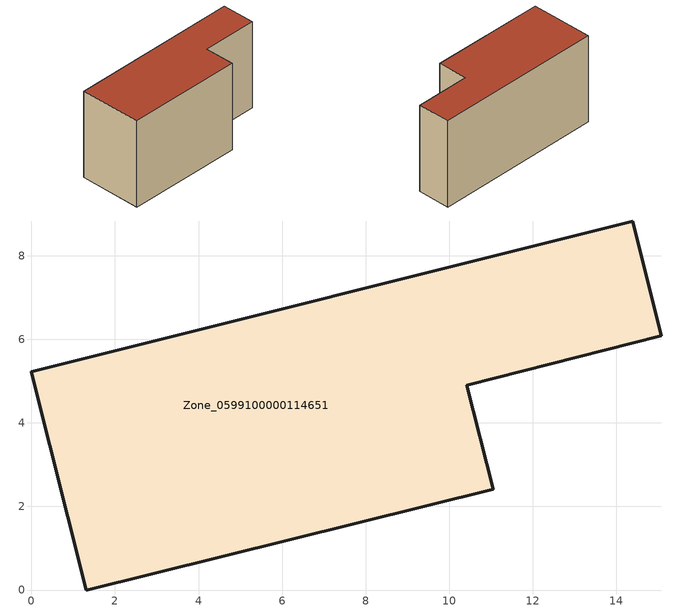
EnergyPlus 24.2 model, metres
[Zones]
Zone_0599100000114651
 floor ground (C_G): 10.42,4.9 11.05,2.41 1.31,0 0,5.22 14.39,8.83 15.07,6.08 z0
 wall outside (C_F): 0,5.22 1.31,0 11.05,2.41 10.42,4.9 15.07,6.08 14.39,8.83 0,5.22 z0:7.77
 roof outside (C_R): 15.07,6.08 14.39,8.83 0,5.22 1.31,0 11.05,2.41 10.42,4.9 z7.77
[BUILDING]
Pand.0599100000114651: North Axis=0; Terrain=City; Loads Convergence Tolerance Value=0.04; Temperature Convergence Tolerance Value=0.4; Solar Distribution=FullExterior; Maximum Number of Warmup Days=25; Minimum Number of Warmup Days=1
[Site:Location]
Rotterdam.The.Hague.AP_ZH_NLD Design_Conditions: Latitude=51.96; Longitude=4.45; Time Zone=1; Elevation=-4.5
[SITE:GROUNDTEMPERATURE:BUILDINGSURFACE]
18, 18, 18, 18, 18, 18, 18, 18, 18, 18, 18, 18
[MATERIAL] Thermal Absorptance=0.9; Solar Absorptance=0.7; Visible Absorptance=0.7
Name | Roughness | Thickness | Conductivity | Density | Specific Heat
G.TC.1975-1991 | MediumSmooth | 0.15 | 0.288461 | 540 | 1210
F.TC.1975-1991 | Rough | 0.3 | 0.230769 | 1920 | 840
R.TC.1975-1991 | MediumRough | 0.2 | 0.153846 | 1500 | 1000
[CONSTRUCTION]
C_G: G.TC.1975-1991
C_F: F.TC.1975-1991
C_R: R.TC.1975-1991
[ZONE]
Zone_0599100000114651: Type=1; Multiplier=1; Ceiling Height=Autocalculate; Volume=Autocalculate; Floor Area=autocalculate; Part of Total Floor Area=Yes
[ZONEINFILTRATION:DESIGNFLOWRATE]
Infil_Zone_0599100000114651: Zone or ZoneList or Space or SpaceList=Zone_0599100000114651; Schedule=AlwaysOn; Design Flow Rate Calculation Method=Flow/Area; Flow Rate per Floor Area=0.003; Constant Term Coefficient=1; Temperature Term Coefficient=0; Velocity Term Coefficient=0; Velocity Squared Term Coefficient=0
[HVACTEMPLATE:ZONE:IDEALLOADSAIRSYSTEM]
Zone_0599100000114651: Maximum Heating Supply Air Temperature=50; Minimum Cooling Supply Air Temperature=13; Maximum Heating Supply Air Humidity Ratio=0.0156; Minimum Cooling Supply Air Humidity Ratio=0.0077; Heating Limit=NoLimit; Cooling Limit=NoLimit; Dehumidification Control Type=ConstantSensibleHeatRatio; Cooling Sensible Heat Ratio=0.7; Dehumidification Setpoint=60; Humidification Control Type=None; Humidification Setpoint=30; Outdoor Air Method=None; Outdoor Air Flow Rate per Person=0.00944; Outdoor Air Flow Rate per Zone Floor Area=0; Outdoor Air Flow Rate per Zone=0; Demand Controlled Ventilation Type=None; Outdoor Air Economizer Type=NoEconomizer; Heat Recovery Type=None; Sensible Heat Recovery Effectiveness=0.7; Latent Heat Recovery Effectiveness=0.65
[ZONECONTROL:THERMOSTAT]
ThermostatControl_Zone_0599100000114651: Zone or ZoneList=Zone_0599100000114651; Control Type Schedule=DualSetpointControlType; Control 1=Thermostat_Zone_0599100000114651; Temperature Difference Between Cutout And Setpoint=0
[THERMOSTATSETPOINT:DUALSETPOINT]
Thermostat_Zone_0599100000114651: Heating Setpoint Temperature Schedule=HeatingSetpoint_Zone_0599100000114651; Cooling Setpoint Temperature Schedule=CoolingSetpoint_Zone_0599100000114651
[SCHEDULE:COMPACT]
HeatingSetpoint_Zone_0599100000114651: Through: 12/31, For: AllDays, Until: 24:00, 21
CoolingSetpoint_Zone_0599100000114651: Through: 12/31, For: AllDays, Until: 24:00, 24
DualSetpointControlType: Through: 12/31, For: AllDays, Until: 24:00, 4
AlwaysOn: Through: 12/31, For: AllDays, Until: 24:00, 1
